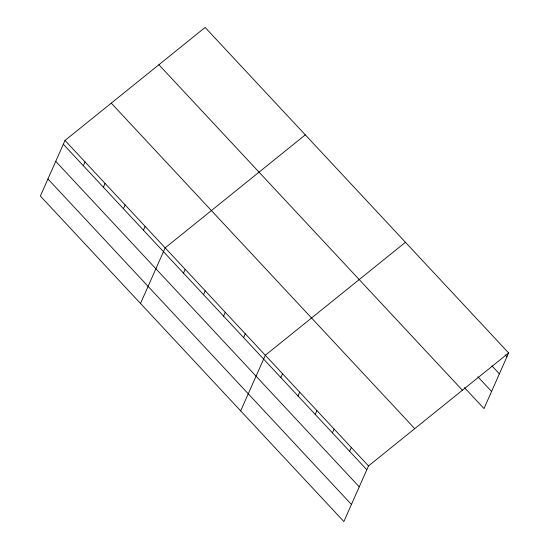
<?xml version="1.0" encoding="UTF-8"?>
<svg xmlns="http://www.w3.org/2000/svg" width="549" height="549" viewBox="0 0 549 549"><rect width="100%" height="100%" fill="white"/><g stroke="black" fill="none" stroke-linecap="round" stroke-linejoin="round"><path stroke-width="0.82" d="M65.008 140.441L40.365 196.055L343.866 521.55L368.509 465.936L508.635 352.945L205.134 27.45L65.008 140.441L368.509 465.936M83.345 165.736L85.04 161.921M103.377 187.223L105.072 183.4M123.408 208.702L125.103 204.887M143.44 230.189L145.135 226.366M140.517 303.467L165.16 247.853L305.292 134.862M183.503 273.148L185.191 269.333M203.535 294.635L205.223 290.819M223.567 316.114L225.255 312.299M243.598 337.601L245.286 333.785M240.675 410.878L265.318 355.265L405.45 242.281M280.827 377.527L282.515 373.711M298.025 395.973L299.713 392.158M315.222 414.42L316.91 410.597M332.419 432.859L334.115 429.044M349.617 451.305L351.312 447.49M508.635 352.945L483.992 408.559L464.502 387.656M505.224 354.922L506.947 356.761M491.918 365.867L499.37 373.855M477.808 376.71L491.568 391.471M158.894 64.734L462.395 390.236M111.248 103.15L414.749 428.652M63.313 144.257L366.814 469.752M55.744 161.351L359.245 486.846M47.935 178.96L351.435 504.456"/></g></svg>
